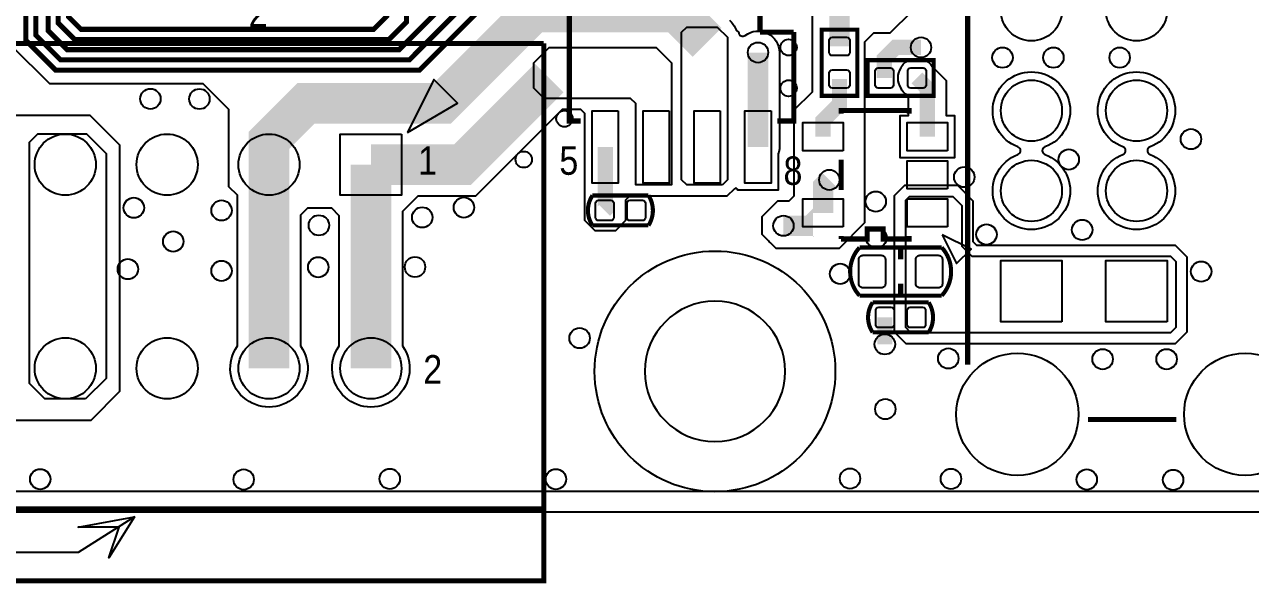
# Model space of a CAD drawing. Extents: x -4 to 87.6, y -5.6 to 52.5.
# Drawn here: x 40.78 to 71.35, y -5.29 to 8.65 of the extents above; entities that cross this region are included whole.
import ezdxf
from ezdxf.enums import TextEntityAlignment as Align

# ---------------------------------------------------------------- set-up
doc = ezdxf.new("R2010")
doc.units = 0
for name, color, linetype in [('BG_OUTLINE', 254, 'CONTINUOUS'), ('ET_TOP', 171, 'CONTINUOUS'), ('PG_SILKSCREEN_TOP', 254, 'CONTINUOUS'), ('PIN_TOP', 94, 'CONTINUOUS'), ('VC_TOP', 254, 'CONTINUOUS')]:
    doc.layers.add(name, color=color, linetype=linetype)

msp = doc.modelspace()

# ---------------------------------------------------------------- linework, layer by layer
at = {"layer": 'BG_OUTLINE'}
msp.add_lwpolyline([(78.5, -3.5001, 0.414214), (81.5, -0.5001), (81.5, 49.5, 0.414214), (78.5, 52.5), (-0.5001, 52.5, 0.414217), (-3.5001, 49.5), (-3.5001, -0.5001, 0.414219), (-0.5001, -3.5001)], format="xyb", close=True, dxfattribs=at)
msp.add_lwpolyline([(59.7499, 0, 1), (56.2499, 0, 1), (59.7499, 0)], format="xyb", dxfattribs=at)
at = {"layer": 'ET_TOP'}
for points in [[(24.5288, 40.0799), (48.9128, 40.0799), (49.9288, 41.0959), (49.9288, 51.7378), (50.1828, 51.9918), (78.5, 51.9918, -0.414214), (80.9917, 49.5), (80.9917, -0.5001, -0.414214), (78.5, -2.9919), (27.7023, -2.9919)], [(62.9087, 8.9761), (62.3636, 8.4313), (61.9552, 8.4313), (61.7296, 8.2055), (61.7296, 3.6995), (61.0946, 3.0645), (59.5249, 3.0645), (59.3791, 3.2103), (59.3766, 3.2123, -0.058085), (59.2892, 3.2997), (59.2872, 3.3023), (59.1795, 3.41), (59.1795, 3.5547), (59.179, 3.558, -0.068606), (59.179, 3.7038), (59.1795, 3.7071), (59.1795, 3.8621), (59.5681, 4.2507), (59.8475, 4.2507), (59.977, 4.3802), (59.977, 6.5164), (60.4291, 6.9685), (60.4291, 8.8786)], [(58.3598, 8.76, -0.094614), (58.5259, 8.5156), (58.5297, 8.5067), (58.5914, 8.445, 0.575111), (58.753, 8.3764, -0.617643), (59.6067, 7.9489), (59.6067, 5.5918, -0.081429), (59.5785, 5.4214), (59.576, 5.4135), (59.576, 4.5136), (58.5696, 4.5136), (58.5696, 4.5143, 0.668226), (58.483, 4.5504), (58.2996, 4.3673), (55.8719, 4.3673), (55.7708, 4.2659), (55.7708, 3.7579), (55.5168, 3.5039), (55.0088, 3.5039), (54.7548, 3.7579), (54.7548, 6.4249), (54.6537, 6.5263), (54.1922, 6.5263), (52.0332, 4.3673), (50.5887, 4.3673), (50.2087, 3.9868), (50.2087, 0.6335, -1.934728), (48.6329, 0.6335), (48.6329, 3.8776), (48.4454, 4.0653), (47.8434, 4.0653), (47.6687, 3.8903), (47.6687, 0.6335, -1.934728), (46.0929, 0.6335), (46.0929, 4.3906), (45.88, 4.6038), (45.88, 6.5265), (45.2379, 7.1689), (41.4147, 7.1689), (40.4719, 8.1115)]]:
    msp.add_lwpolyline(points, format="xyb", dxfattribs=at)
for points, const_width in [([(18.1826, 15.6131), (20.4549, 17.8854), (31.0236, 17.8854), (32.3063, 16.6027), (32.3063, 14.7307), (32.9108, 14.1262), (41.0845, 14.1262), (41.6255, 13.5852), (41.6255, 8.6855), (42.037, 8.274), (49.8732, 8.274), (50.3098, 8.7107), (50.3098, 9.6241), (50.3177, 9.6319)], 0.127), ([(51.3179, 9.6319), (51.3179, 9.2108), (50.1272, 8.02), (41.8478, 8.02), (41.3715, 8.4963), (41.3715, 13.3312), (40.8305, 13.8722), (32.6466, 13.8722), (31.9938, 14.525), (31.9938, 16.3741), (30.8635, 17.5044), (22.6139, 17.5044), (20.7226, 15.6131)], 0.127), ([(51.8178, 9.6319), (51.8178, 9.2029), (50.3809, 7.766), (41.6839, 7.766), (41.0693, 8.3807), (41.0693, 13.1254), (40.5765, 13.6182), (31.3182, 13.6182), (29.7332, 15.2032), (29.7332, 16.5875), (29.1973, 17.1234), (24.7729, 17.1234), (23.2626, 15.6131)], 0.127), ([(52.8178, 10.6319), (52.8178, 9.6952), (50.6346, 7.512), (41.5569, 7.512), (40.8153, 8.2537), (40.8153, 12.8714), (40.3225, 13.3642), (31.0794, 13.3642), (29.4284, 15.0152), (29.4284, 16.3843), (29.0246, 16.7881), (26.7741, 16.7881), (25.8026, 15.8166), (25.8026, 15.6131)], 0.127), ([(49.8178, 9.6319), (49.8178, 8.8537), (49.4922, 8.528), (42.1919, 8.528), (41.8795, 8.8405), (41.8795, 13.9101), (43.5826, 15.6131)], 0.127), ([(57.8028, 8.2029), (57.0484, 8.9573), (53.4772, 8.9573), (51.2039, 6.684), (47.8028, 6.684), (46.8808, 5.762), (46.8808, 5.1549)], 1.016), ([(61.1048, 8.1013), (61.1048, 8.9649)], 0.508), ([(63.1368, 8.0759), (62.5018, 8.0759), (62.2224, 7.7965), (62.2224, 7.3139)], 0.381), ([(59.0728, 5.5918), (59.0728, 7.9489)], 0.508), ([(53.8658, 7.3139), (51.7068, 5.1549), (49.4208, 5.1549)], 1.016), ([(61.1048, 7.2885), (61.1048, 6.6586), (60.6938, 6.2476), (60.6938, 5.8509)], 0.381), ([(63.2938, 5.8509), (63.2938, 7.0554), (63.0352, 7.3139)], 0.381), ([(46.8808, 0.0749), (46.8808, 5.1549)], 1.016), ([(49.4208, 0.0749), (49.4208, 5.1549)], 1.016), ([(55.2628, 5.5918), (55.2628, 4.0246), (55.2501, 4.0119)], 0.381), ([(60.6938, 3.9509), (60.6938, 4.617), (60.8508, 4.7739)], 0.508), ([(60.6938, 3.9509), (60.6938, 3.951), (60.3738, 3.6309), (59.7078, 3.6309)], 0.508), ([(62.2351, 1.3449), (62.2351, 0.6744)], 0.381)]:
    msp.add_lwpolyline(points, dxfattribs=dict(at, const_width=const_width))
for points in [[(58.1838, 4.6469), (57.2948, 4.6469), (57.1678, 4.7739), (57.1678, 8.4569), (57.2948, 8.5839), (58.0568, 8.5839), (58.3108, 8.3299), (58.3108, 4.7739)], [(56.9138, 7.6949), (56.9138, 4.6469), (56.0248, 4.6469), (56.0248, 6.6789), (55.8978, 6.8059), (53.7388, 6.8059), (53.4848, 7.0599), (53.4848, 7.6949), (53.8658, 8.0759), (56.5328, 8.0759)], [(42.3088, -0.6871), (41.2928, -0.6871), (40.9118, -0.3061), (40.9118, 5.7112), (41.1196, 5.919), (42.3283, 5.919), (42.8168, 5.4305), (42.8168, -0.1791)], [(64.4327, 4.2548), (64.4327, 3.2388), (64.5226, 3.1486), (69.4756, 3.1486), (69.7667, 2.8578), (69.7667, 0.9751), (69.4756, 0.6843), (62.767, 0.6843), (62.4759, 0.9751), (62.4759, 4.3818), (62.7339, 4.6396), (64.0476, 4.6396)], [(64.4068, 2.8689), (69.3598, 2.8689), (69.4868, 2.7419), (69.4868, 1.0909), (69.3598, 0.9639), (62.8828, 0.9639), (62.7558, 1.0909), (62.7558, 4.2659), (62.8498, 4.3599), (63.9318, 4.3599), (64.1528, 4.1389), (64.1528, 3.1229)]]:
    msp.add_lwpolyline(points, close=True, dxfattribs=at)
for points in [[(63.421, 7.5931), (63.7642, 7.2502), (63.7642, 6.379), (63.9719, 6.379), (63.9719, 5.3228), (62.6156, 5.3228), (62.6156, 6.379), (62.8233, 6.379), (62.8233, 6.8605), (62.7814, 6.9027), (62.7736, 6.9065, -0.206449), (62.6407, 7.0579, -0.296095), (62.6407, 7.57, -0.281803), (62.8424, 7.7429, -0.21439), (63.228, 7.7429, -0.246667), (63.4172, 7.6009)], [(66.2275, 5.4046, -5.540305), (65.5523, 5.4046, 0.694995), (65.5523, 5.5951, -5.540396), (66.2275, 5.5951, 0.695122)], [(68.8475, 5.4046, -5.540305), (68.1723, 5.4046, 0.69504), (68.1723, 5.5951, -5.540396), (68.8475, 5.5951, 0.695077)]]:
    msp.add_lwpolyline(points, format="xyb", close=True, dxfattribs=at)
msp.add_lwpolyline([(40.4597, 6.3856), (42.4129, 6.3856), (43.1546, 5.6439), (43.1546, -0.5055), (42.4358, -1.2243), (38.8645, -1.2243)], dxfattribs=at)
at = {"layer": 'PG_SILKSCREEN_TOP'}
for points, const_width in [([(54.6547, 6.242), (54.3677, 6.242), (54.3677, 11.9418), (54.6278, 11.9418)], 0.127), ([(64.2998, 0.1659), (64.2998, 10.888)], 0.127), ([(59.958, 9.7269), (59.1226, 9.7269), (59.1226, 8.4569)], 0.127), ([(60.6603, 6.8694), (60.6603, 8.5204), (61.5493, 8.5204), (61.5493, 6.8694), (60.6603, 6.8694)], 0.1016), ([(59.958, 8.4569), (59.1226, 8.4569)], 0.127), ([(59.9679, 8.4569), (59.9679, 6.242), (59.5539, 6.242)], 0.127), ([(33.1307, 8.175), (53.7309, 8.175)], 0.127), ([(53.7309, 8.175), (53.7309, -5.225), (33.1307, -5.225)], 0.127), ([(63.4543, 6.8694), (61.8033, 6.8694), (61.8033, 7.7584), (63.4543, 7.7584), (63.4543, 6.8694)], 0.1016), ([(61.1439, 6.4249), (61.1439, 6.5009), (62.8437, 6.5009), (62.8437, 6.4249)], 0.127), ([(61.1439, 4.5199), (61.1439, 5.2819)], 0.127), ([(54.9453, 4.3853), (56.3423, 4.3853)], 0.1016), ([(56.3423, 3.6385), (54.9453, 3.6385)], 0.1016), ([(62.8437, 3.3769), (62.8437, 3.301), (62.1937, 3.301), (62.1937, 3.5499), (61.7939, 3.5499), (61.7939, 3.301), (61.1439, 3.301)], 0.127), ([(61.1439, 3.301), (61.1439, 3.3769)], 0.127), ([(62.6288, 2.7927), (62.6288, 3.0467)], 0.127), ([(62.6288, 1.9291), (62.6288, 2.1831)], 0.127), ([(61.9303, 1.7183), (63.3273, 1.7183)], 0.1016), ([(63.3273, 0.9716), (61.9303, 0.9716)], 0.1016), ([(69.5, -1.2002), (67.2998, -1.2002)], 0.127), ([(53.7309, -3.4252), (33.2308, -3.4252)], 0.127)]:
    msp.add_lwpolyline(points, dxfattribs=dict(at, const_width=const_width))
for points in [[(50.3316, 5.9591), (51.5816, 6.6848), (50.989, 7.2776)], [(63.6666, 3.4077), (64.0258, 2.6894), (64.3849, 3.0485)]]:
    msp.add_lwpolyline(points, close=True, dxfattribs=at)
at = {"layer": 'PG_SILKSCREEN_TOP', "const_width": 0.1016}
for points in [[(54.9453, 3.6385, -0.30373), (54.9453, 4.3853)], [(56.3423, 3.6385, 0.294154), (56.3423, 4.3853)], [(63.6542, 3.0879), (61.6034, 3.0879, 0.389679), (61.6034, 1.888)], [(61.6034, 1.888), (63.6542, 1.888, 0.389603), (63.6542, 3.0879)], [(61.9303, 0.9716, -0.303691), (61.9303, 1.7183)], [(63.3273, 0.9716, 0.294116), (63.3273, 1.7183)]]:
    msp.add_lwpolyline(points, format="xyb", dxfattribs=at)
at = {"layer": 'PG_SILKSCREEN_TOP'}
msp.add_lwpolyline([(43.5232, -3.6307), (42.8882, -4.6467), (43.1422, -3.8847), (42.1262, -3.8847), (43.5232, -3.6307), (42.1262, -4.5197), (38.6972, -4.5197)], dxfattribs=at)
at = {"layer": 'PIN_TOP'}
for points in [[(61.2826, 8.3299, -0.414214), (61.3588, 8.2537), (61.3588, 7.9489, -0.414214), (61.2826, 7.8727), (60.927, 7.8727, -0.414214), (60.8508, 7.9489), (60.8508, 8.2537, -0.414214), (60.927, 8.3299)], [(61.2826, 7.5171, -0.414214), (61.3588, 7.4409), (61.3588, 7.1361, -0.414214), (61.2826, 7.0599), (60.927, 7.0599, -0.414214), (60.8508, 7.1361), (60.8508, 7.4409, -0.414214), (60.927, 7.5171)], [(61.9938, 7.4917, -0.414214), (62.07, 7.5679), (62.3748, 7.5679, -0.414214), (62.451, 7.4917), (62.451, 7.1361, -0.414214), (62.3748, 7.0599), (62.07, 7.0599, -0.414214), (61.9938, 7.1361)], [(62.8066, 7.4917, -0.414214), (62.8828, 7.5679), (63.1876, 7.5679, -0.414214), (63.2638, 7.4917), (63.2638, 7.1361, -0.414214), (63.1876, 7.0599), (62.8828, 7.0599, -0.414214), (62.8066, 7.1361)], [(55.0215, 4.1897, -0.414214), (55.0977, 4.2659), (55.4025, 4.2659, -0.414214), (55.4787, 4.1897), (55.4787, 3.8341, -0.414214), (55.4025, 3.7579), (55.0977, 3.7579, -0.414214), (55.0215, 3.8341)], [(55.8089, 4.1897, -0.414214), (55.8851, 4.2659), (56.1899, 4.2659, -0.414214), (56.2661, 4.1897), (56.2661, 3.8341, -0.414214), (56.1899, 3.7579), (55.8851, 3.7579, -0.414214), (55.8089, 3.8341)], [(62.2478, 2.7927), (62.2478, 2.1831, -0.414214), (62.1462, 2.0815), (61.689, 2.0815, -0.414214), (61.5874, 2.1831), (61.5874, 2.7927, -0.414214), (61.689, 2.8943), (62.1462, 2.8943, -0.414214)], [(63.6702, 2.7927), (63.6702, 2.1831, -0.414214), (63.5686, 2.0815), (63.1114, 2.0815, -0.414214), (63.0098, 2.1831), (63.0098, 2.7927, -0.414214), (63.1114, 2.8943), (63.5686, 2.8943, -0.414214)], [(62.0065, 1.5227, -0.414214), (62.0827, 1.5989), (62.3875, 1.5989, -0.414214), (62.4637, 1.5227), (62.4637, 1.1671, -0.414214), (62.3875, 1.0909), (62.0827, 1.0909, -0.414214), (62.0065, 1.1671)], [(62.7939, 1.5227, -0.414214), (62.8701, 1.5989), (63.1749, 1.5989, -0.414214), (63.2511, 1.5227), (63.2511, 1.1671, -0.414214), (63.1749, 1.0909), (62.8701, 1.0909, -0.414214), (62.7939, 1.1671)]]:
    msp.add_lwpolyline(points, format="xyb", close=True, dxfattribs=at)
for points in [[(55.5878, 6.4919), (55.5878, 4.6917), (54.9378, 4.6917), (54.9378, 6.4919)], [(56.8578, 6.4919), (56.8578, 4.6917), (56.2078, 4.6917), (56.2078, 6.4919)], [(58.1278, 6.4919), (58.1278, 4.6917), (57.4778, 4.6917), (57.4778, 6.4919)], [(59.3978, 6.4919), (59.3978, 4.6917), (58.7478, 4.6917), (58.7478, 6.4919)], [(61.1938, 5.5009), (60.1938, 5.5009), (60.1938, 6.2009), (61.1938, 6.2009)], [(63.7938, 5.5009), (62.7938, 5.5009), (62.7938, 6.2009), (63.7938, 6.2009)], [(50.1828, 5.9169), (50.1828, 4.3929), (48.6588, 4.3929), (48.6588, 5.9169)], [(63.7938, 4.5509), (62.7938, 4.5509), (62.7938, 5.2509), (63.7938, 5.2509)], [(61.1938, 3.6009), (60.1938, 3.6009), (60.1938, 4.3009), (61.1938, 4.3009)], [(63.7938, 3.6009), (62.7938, 3.6009), (62.7938, 4.3009), (63.7938, 4.3009)], [(66.6519, 1.2378), (65.1279, 1.2378), (65.1279, 2.7618), (66.6519, 2.7618)], [(69.2719, 1.2378), (67.7479, 1.2378), (67.7479, 2.7618), (69.2719, 2.7618)]]:
    msp.add_lwpolyline(points, close=True, dxfattribs=at)
for centre, radius in [((65.8899, 9), 0.762), ((68.5099, 9), 0.762), ((65.8899, 6.4999), 0.762), ((68.5099, 6.4999), 0.762), ((41.8008, 5.1549), 0.762), ((44.3408, 5.1549), 0.762), ((46.8808, 5.1549), 0.762), ((65.8899, 4.4999), 0.762), ((68.5099, 4.4999), 0.762), ((57.9999, 0), 3), ((41.8008, 0.0749), 0.762), ((44.3408, 0.0749), 0.762), ((46.8808, 0.0749), 0.762), ((49.4208, 0.0749), 0.762), ((65.5399, -1.0701), 1.524), ((71.2201, -1.0701), 1.524)]:
    msp.add_circle(centre, radius, dxfattribs=at)
at = {"layer": 'VC_TOP'}
for centre, radius in [((59.8348, 8.0759), 0.2032), ((63.1368, 8.0759), 0.254), ((59.0728, 7.9489), 0.254), ((65.1688, 7.8219), 0.254), ((66.4388, 7.8219), 0.254), ((68.0898, 7.8219), 0.254), ((43.9242, 6.7932), 0.254), ((45.146, 6.7907), 0.254), ((59.8348, 7.0599), 0.2032), ((54.2468, 6.2979), 0.2032), ((69.8678, 5.7899), 0.254), ((66.8198, 5.2819), 0.254), ((53.2308, 5.2819), 0.2032), ((60.8508, 4.7739), 0.254), ((64.2163, 4.845), 0.254), ((43.5102, 4.078), 0.254), ((51.7398, 4.0856), 0.254), ((62.009, 4.2329), 0.254), ((45.6971, 4.0119), 0.254), ((50.7009, 3.8392), 0.254), ((48.1254, 3.6411), 0.254), ((59.7078, 3.6309), 0.254), ((67.1551, 3.5268), 0.254), ((44.4932, 3.2372), 0.254), ((62.0243, 3.3287), 0.254), ((64.77, 3.4125), 0.254), ((43.3629, 2.5489), 0.254), ((45.6971, 2.5057), 0.254), ((48.1076, 2.5971), 0.254), ((50.5206, 2.6022), 0.254), ((61.12, 2.432), 0.254), ((70.1218, 2.4879), 0.254), ((54.6252, 0.8293), 0.254), ((62.2351, 0.6744), 0.254), ((63.8175, 0.3213), 0.254), ((67.6656, 0.3035), 0.254), ((69.2607, 0.3035), 0.254), ((62.2478, -0.9411), 0.254), ((41.1759, -2.6886), 0.254), ((46.2483, -2.6962), 0.254), ((49.8907, -2.681), 0.254), ((54.0334, -2.6886), 0.254), ((61.3664, -2.6734), 0.254), ((63.8835, -2.681), 0.254), ((67.2694, -2.6962), 0.254), ((69.4233, -2.7064), 0.254)]:
    msp.add_circle(centre, radius, dxfattribs=at)

# ---------------------------------------------------------------- texts
at = {"layer": 'PG_SILKSCREEN_TOP', "width": 0.892857}
for s, p in [('2', (46.3728, 8.5839)), ('5', (54.1198, 4.9009)), ('8', (59.7078, 4.6469))]:
    msp.add_text(s, height=0.7112, dxfattribs=at).set_placement(p)
for s, p in [('1', (51.0718, 4.9009)), ('2', (51.1988, -0.3061))]:
    msp.add_text(s, height=0.7112, dxfattribs=at).set_placement(p, align=Align.RIGHT)

doc.saveas('drawing.dxf')
